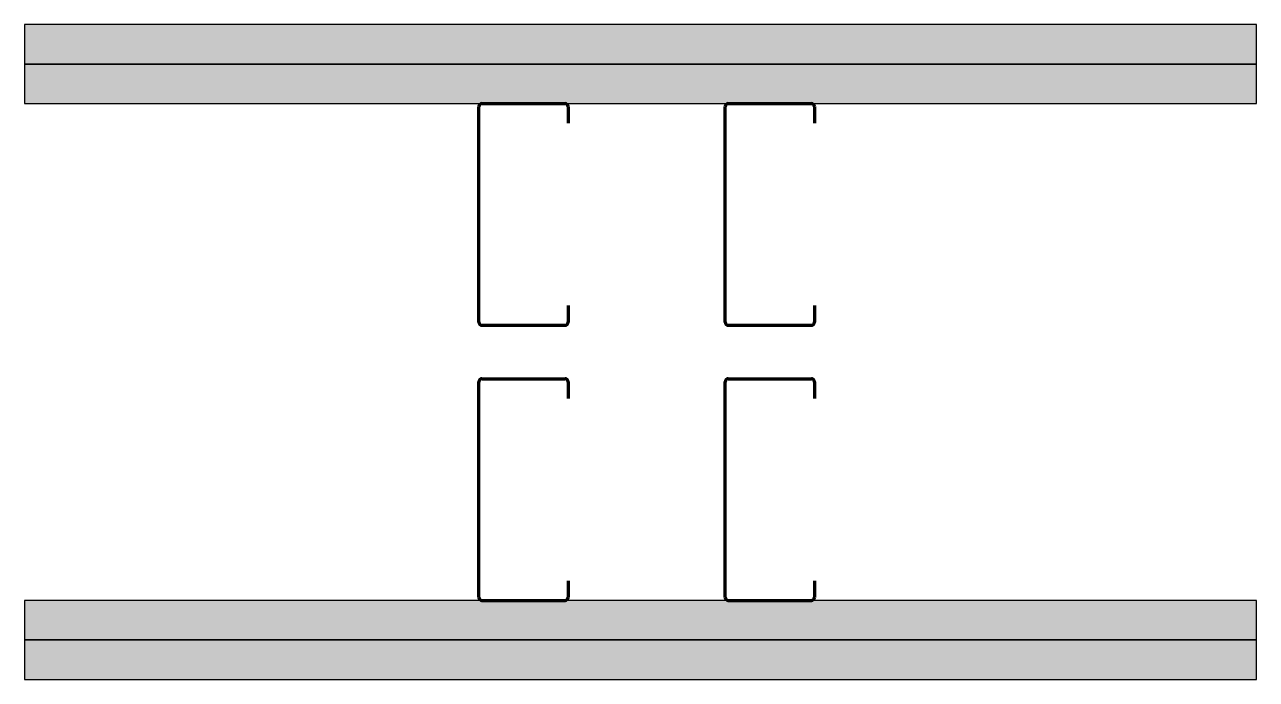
# Model space of a CAD drawing. Header units: millimetres. Extents: x 4760 to 7419, y -378 to 5598.
# Drawn here: x 6477 to 6977, y 1000 to 1265 of the extents above; entities that cross this region are included whole.
import ezdxf

# ---------------------------------------------------------------- set-up
doc = ezdxf.new("R2010")
doc.units = ezdxf.units.MM
doc.layers.get('0').update_dxf_attribs({"lineweight": 9})

# ---------------------------------------------------------------- blocks, each defined once
blk = doc.blocks.new('Stud')
at = {"lineweight": 120}
for p, q in [((4630.24, 1668.85), (4630.24, 1756.35)), ((4631.49, 1757.6), (4665.24, 1757.6)), ((4666.49, 1756.35), (4666.49, 1749.6)), ((4666.49, 1675.6), (4666.49, 1668.85)), ((4631.49, 1667.6), (4665.24, 1667.6))]:
    blk.add_line(p, q, dxfattribs=at)
for centre, start, end in [((4631.49, 1756.35), 90, 180), ((4665.24, 1756.35), 0, 90), ((4631.49, 1668.85), 180, 270), ((4665.24, 1668.85), 270, 0)]:
    blk.add_arc(centre, 1.25, start, end, dxfattribs=at)

msp = doc.modelspace()

# ---------------------------------------------------------------- hatches: boundary and pattern name
at = {"lineweight": -3, "true_color": 0xf7abae}
h = msp.add_hatch(color=241, dxfattribs=at)
h.dxf.hatch_style = 1
h.paths.add_polyline_path([(6476.575, 1265.303), (6476.575, 1249.303), (6976.575, 1249.303), (6976.575, 1265.303)])
h = msp.add_hatch(color=241, dxfattribs=at)
h.dxf.hatch_style = 1
h.paths.add_polyline_path([(6976.575, 1233.303), (6976.575, 1249.303), (6476.575, 1249.303), (6476.575, 1233.303)])
h = msp.add_hatch(color=241, dxfattribs=at)
h.dxf.hatch_style = 1
h.paths.add_polyline_path([(6976.575, 1015.6), (6976.575, 1031.6), (6476.575, 1031.6), (6476.575, 1015.6)])
h = msp.add_hatch(color=241, dxfattribs=at)
h.dxf.hatch_style = 1
h.paths.add_polyline_path([(6976.575, 999.6), (6976.575, 1015.6), (6476.575, 1015.6), (6476.575, 999.6)])

# ---------------------------------------------------------------- linework, layer by layer
at = {"lineweight": -3}
for points in [[(6476.575, 1249.303), (6976.575, 1249.303), (6976.575, 1265.303), (6476.575, 1265.303)], [(6476.575, 1233.303), (6976.575, 1233.303), (6976.575, 1249.303), (6476.575, 1249.303)], [(6476.575, 1015.6), (6976.575, 1015.6), (6976.575, 1031.6), (6476.575, 1031.6)], [(6476.575, 999.6), (6976.575, 999.6), (6976.575, 1015.6), (6476.575, 1015.6)]]:
    msp.add_lwpolyline(points, close=True, dxfattribs=at)

# ---------------------------------------------------------------- block references
for p in [(2030.725, -524.3), (2130.725, -524.3), (2030.725, -636.003), (2130.725, -636.003)]:
    msp.add_blockref('Stud', p, dxfattribs=at)

doc.saveas('drawing.dxf')
